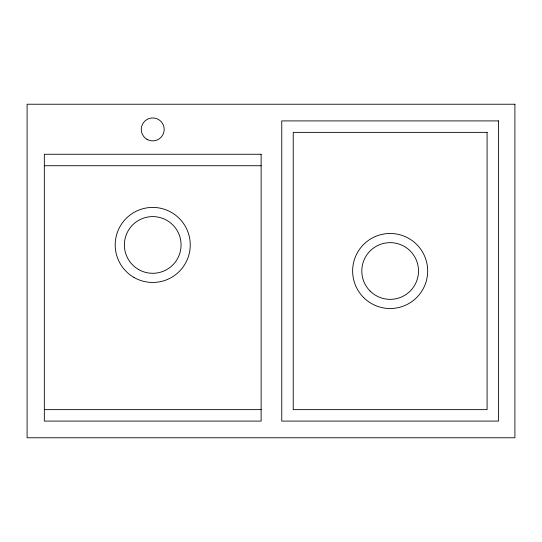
<?xml version="1.0" encoding="UTF-8"?>
<svg xmlns="http://www.w3.org/2000/svg" width="542" height="542" viewBox="0 0 542 542"><rect width="100%" height="100%" fill="white"/><g stroke="black" fill="none" stroke-linecap="round" stroke-linejoin="round"><path stroke-width="0.81" d="M44.329 165.73L261.129 165.73M44.329 409.63L261.129 409.63M514.9 104.233L27.1 104.233L27.1 437.767L514.9 437.767L514.9 104.233M498.559 120.907L281.759 120.907L281.759 421.093L498.559 421.093L498.559 120.907M487.089 132.37L293.222 132.37L293.222 409.63L487.089 409.63L487.089 132.37M261.129 154.26L44.329 154.26L44.329 421.093L261.129 421.093L261.129 154.26M370.111 291.047A28.353 28.353 0 0 0 417.543 278.337A28.353 28.353 0 0 0 382.821 243.615A28.353 28.353 0 0 0 370.111 291.047M363.621 297.531A37.52 37.52 0 0 0 426.398 280.709A37.52 37.52 0 0 0 380.443 234.754A37.52 37.52 0 0 0 363.621 297.531M138.549 269.496A28.353 28.353 0 0 0 181.075 244.943A28.353 28.353 0 0 0 138.549 220.391A28.353 28.353 0 0 0 138.549 269.496M133.969 277.436A37.52 37.52 0 0 0 190.249 244.943A37.52 37.52 0 0 0 133.969 212.444A37.52 37.52 0 0 0 133.969 277.436M146.997 139.341A11.463 11.463 0 0 0 164.192 129.416A11.463 11.463 0 0 0 146.997 119.484A11.463 11.463 0 0 0 146.997 139.341"/></g></svg>
